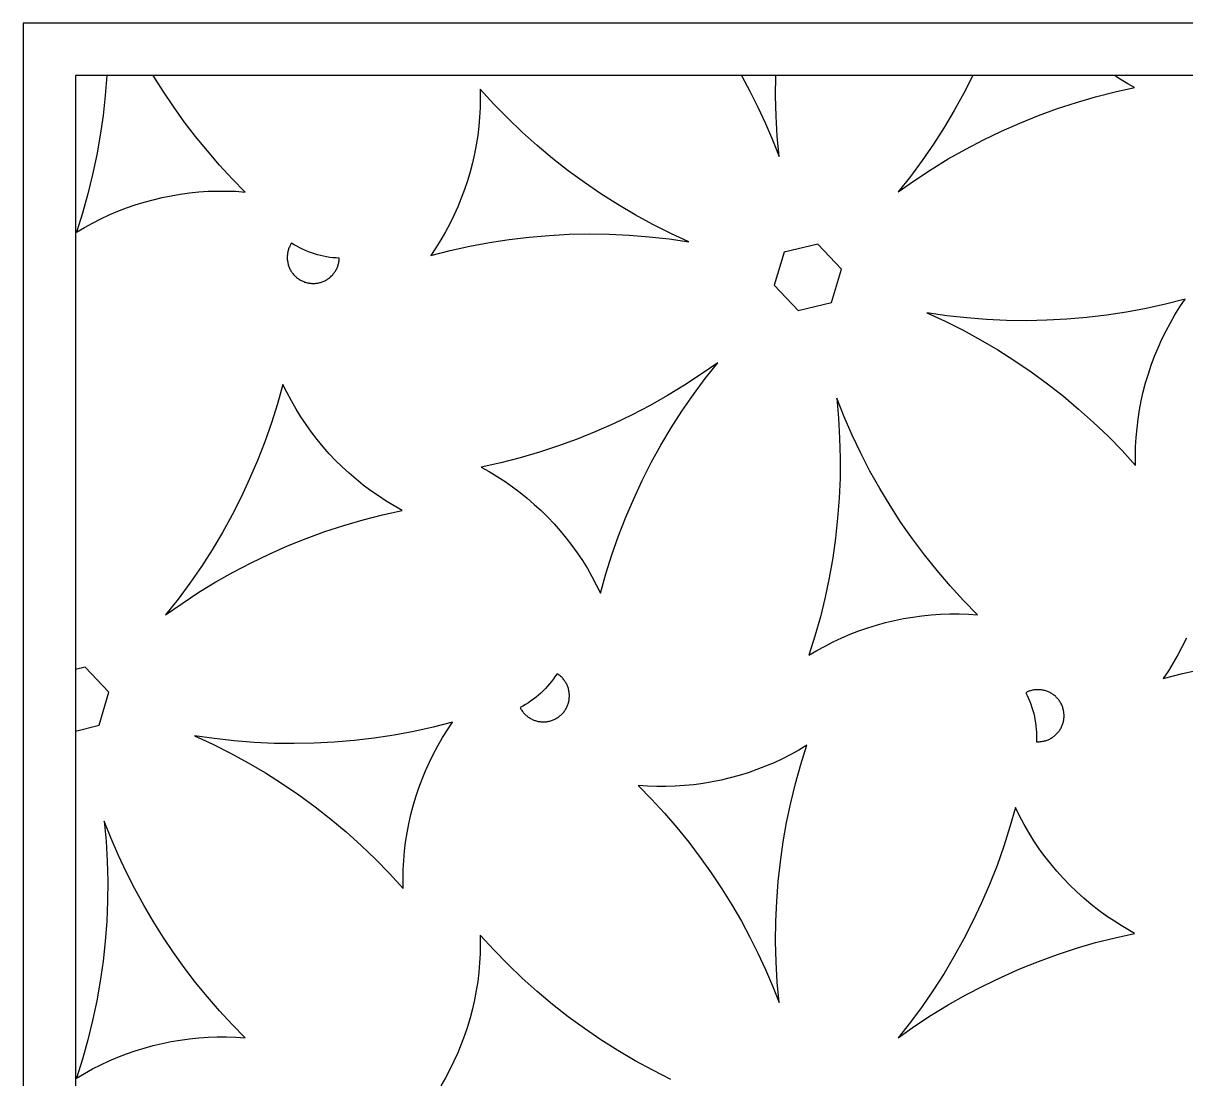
# Model space of a CAD drawing. Header units: millimetres. Extents: x 673 to 1358, y 599 to 1000.
# Drawn here: x 672.9 to 806.5, y 878.3 to 999.6 of the extents above; entities that cross this region are included whole.
import ezdxf

# ---------------------------------------------------------------- set-up
doc = ezdxf.new("R2010")
doc.units = ezdxf.units.MM
doc.layers.add('Layer 01', color=12, linetype='Continuous', true_color=0xde0000)

msp = doc.modelspace()

# ---------------------------------------------------------------- linework, layer by layer
at = {"layer": 'Layer 01'}
for p, q in [((672.87, 999.58), (672.87, 598.75)), ((1358.34, 999.58), (672.87, 999.58)), ((1352.34, 993.58), (678.87, 993.58)), ((678.87, 993.58), (678.87, 604.75)), ((682.46, 993.58), (682.28, 991.29)), ((688.94, 991.77), (687.8, 993.58)), ((755.41, 993.58), (756.38, 991.77)), ((759.34, 991.25), (759.37, 993.58)), ((782.02, 993.58), (780.98, 991.56)), ((799.04, 993.1), (798.28, 993.58)), ((799.81, 992.64), (799.04, 993.1)), ((690.13, 990), (688.94, 991.77)), ((726.94, 990.3), (725.39, 992)), ((725.39, 992), (725.4, 990.94)), ((756.38, 991.77), (757.3, 989.94)), ((780.98, 991.56), (779.88, 989.56)), ((796.12, 991.13), (798.35, 991.71)), ((798.35, 991.71), (800.6, 992.2)), ((800.6, 992.2), (799.81, 992.64)), ((682.28, 991.29), (682.04, 989)), ((725.4, 990.94), (725.38, 989.87)), ((728.55, 988.66), (726.94, 990.3)), ((759.4, 988.92), (759.34, 991.25)), ((791.72, 989.77), (793.91, 990.49)), ((793.91, 990.49), (796.12, 991.13)), ((682.04, 989), (681.71, 986.73)), ((691.38, 988.26), (690.13, 990)), ((725.32, 988.8), (725.23, 987.74)), ((725.38, 989.87), (725.32, 988.8)), ((757.3, 989.94), (758.17, 988.07)), ((759.53, 986.59), (759.4, 988.92)), ((779.88, 989.56), (778.71, 987.61)), ((787.42, 988.12), (789.56, 988.98)), ((789.56, 988.98), (791.72, 989.77)), ((692.68, 986.56), (691.38, 988.26)), ((725.23, 987.74), (725.1, 986.68)), ((730.22, 987.06), (728.55, 988.66)), ((758.17, 988.07), (758.98, 986.18)), ((778.71, 987.61), (777.48, 985.69)), ((785.31, 987.19), (787.42, 988.12)), ((681.71, 986.73), (681.31, 984.46)), ((694.03, 984.91), (692.68, 986.56)), ((725.1, 986.68), (724.93, 985.63)), ((731.93, 985.53), (730.22, 987.06)), ((758.98, 986.18), (759.74, 984.27)), ((759.74, 984.27), (759.53, 986.59)), ((781.2, 985.12), (783.24, 986.19)), ((783.24, 986.19), (785.31, 987.19)), ((695.43, 983.29), (694.03, 984.91)), ((724.93, 985.63), (724.73, 984.58)), ((733.7, 984.05), (731.93, 985.53)), ((777.48, 985.69), (776.18, 983.82)), ((779.19, 983.99), (781.2, 985.12)), ((681.31, 984.46), (680.84, 982.21)), ((724.5, 983.54), (724.23, 982.5)), ((724.73, 984.58), (724.5, 983.54)), ((735.51, 982.63), (733.7, 984.05)), ((776.18, 983.82), (774.83, 981.99)), ((777.23, 982.79), (779.19, 983.99)), ((680.84, 982.21), (680.3, 979.98)), ((696.88, 981.72), (695.43, 983.29)), ((724.23, 982.5), (723.92, 981.48)), ((737.37, 981.27), (735.51, 982.63)), ((775.3, 981.53), (777.23, 982.79)), ((698.37, 980.19), (696.88, 981.72)), ((723.92, 981.48), (723.59, 980.47)), ((739.27, 979.97), (737.37, 981.27)), ((774.83, 981.99), (773.42, 980.2)), ((773.42, 980.2), (775.3, 981.53)), ((680.3, 979.98), (679.68, 977.76)), ((687.79, 979.31), (688.82, 979.56)), ((688.82, 979.56), (689.87, 979.77)), ((689.87, 979.77), (690.92, 979.95)), ((690.92, 979.95), (691.98, 980.09)), ((691.98, 980.09), (693.04, 980.2)), ((693.04, 980.2), (694.11, 980.27)), ((694.11, 980.27), (695.17, 980.3)), ((695.17, 980.3), (696.24, 980.3)), ((696.24, 980.3), (697.31, 980.27)), ((697.31, 980.27), (698.37, 980.19)), ((723.21, 979.47), (722.81, 978.48)), ((723.59, 980.47), (723.21, 979.47)), ((741.22, 978.74), (739.27, 979.97)), ((683.74, 977.98), (684.73, 978.36)), ((684.73, 978.36), (685.74, 978.71)), ((685.74, 978.71), (686.76, 979.03)), ((686.76, 979.03), (687.79, 979.31)), ((722.81, 978.48), (722.37, 977.51)), ((743.2, 977.57), (741.22, 978.74)), ((679.68, 977.76), (678.98, 975.57)), ((680.83, 976.63), (681.79, 977.11)), ((681.79, 977.11), (682.75, 977.56)), ((682.75, 977.56), (683.74, 977.98)), ((722.37, 977.51), (721.9, 976.55)), ((745.23, 976.46), (743.2, 977.57)), ((678.98, 975.57), (679.9, 976.11)), ((679.9, 976.11), (680.83, 976.63)), ((721.39, 975.61), (720.86, 974.69)), ((721.9, 976.55), (721.39, 975.61)), ((735.6, 975.33), (737.9, 975.37)), ((737.9, 975.37), (740.21, 975.34)), ((747.28, 975.43), (745.23, 976.46)), ((749.37, 974.46), (747.28, 975.43)), ((703.54, 974.05), (703.49, 973.96)), ((703.59, 974.14), (703.54, 974.05)), ((703.64, 974.23), (703.59, 974.14)), ((703.7, 974.32), (703.64, 974.23)), ((704.01, 974.13), (703.7, 974.32)), ((704.32, 973.95), (704.01, 974.13)), ((720.86, 974.69), (720.29, 973.78)), ((724.18, 973.97), (726.44, 974.39)), ((726.44, 974.39), (728.72, 974.74)), ((728.72, 974.74), (731.01, 975.01)), ((731.01, 975.01), (733.3, 975.21)), ((733.3, 975.21), (735.6, 975.33)), ((740.21, 975.34), (742.51, 975.24)), ((742.51, 975.24), (744.81, 975.05)), ((744.81, 975.05), (747.09, 974.8)), ((747.09, 974.8), (749.37, 974.46)), ((764.18, 974.19), (760.33, 973.27)), ((766.91, 971.31), (764.18, 974.19)), ((703.21, 972.75), (703.2, 972.64)), ((703.22, 972.96), (703.21, 972.85)), ((703.21, 972.85), (703.21, 972.75)), ((703.23, 973.06), (703.22, 972.96)), ((703.24, 973.16), (703.23, 973.06)), ((703.26, 973.27), (703.24, 973.16)), ((703.29, 973.37), (703.26, 973.27)), ((703.31, 973.47), (703.29, 973.37)), ((703.34, 973.57), (703.31, 973.47)), ((703.37, 973.67), (703.34, 973.57)), ((703.41, 973.77), (703.37, 973.67)), ((703.45, 973.86), (703.41, 973.77)), ((703.49, 973.96), (703.45, 973.86)), ((704.64, 973.77), (704.32, 973.95)), ((704.97, 973.61), (704.64, 973.77)), ((705.3, 973.46), (704.97, 973.61)), ((705.64, 973.33), (705.3, 973.46)), ((705.98, 973.2), (705.64, 973.33)), ((706.33, 973.08), (705.98, 973.2)), ((706.68, 972.98), (706.33, 973.08)), ((707.03, 972.89), (706.68, 972.98)), ((707.38, 972.81), (707.03, 972.89)), ((707.74, 972.74), (707.38, 972.81)), ((708.1, 972.68), (707.74, 972.74)), ((720.29, 973.78), (719.7, 972.9)), ((719.7, 972.9), (721.93, 973.47)), ((721.93, 973.47), (724.18, 973.97)), ((760.33, 973.27), (759.19, 969.47)), ((703.2, 972.64), (703.21, 972.54)), ((703.21, 972.54), (703.21, 972.44)), ((703.21, 972.44), (703.22, 972.33)), ((703.22, 972.33), (703.24, 972.23)), ((703.24, 972.23), (703.26, 972.13)), ((703.26, 972.13), (703.28, 972.02)), ((703.28, 972.02), (703.3, 971.92)), ((703.3, 971.92), (703.33, 971.82)), ((703.33, 971.82), (703.36, 971.72)), ((703.36, 971.72), (703.4, 971.62)), ((703.4, 971.62), (703.43, 971.53)), ((703.43, 971.53), (703.48, 971.43)), ((703.48, 971.43), (703.52, 971.34)), ((708.46, 972.64), (708.1, 972.68)), ((708.83, 972.61), (708.46, 972.64)), ((709.19, 972.59), (708.83, 972.61)), ((708.85, 971.29), (708.9, 971.38)), ((708.9, 971.38), (708.94, 971.47)), ((708.94, 971.47), (708.98, 971.57)), ((708.98, 971.57), (709.02, 971.67)), ((709.02, 971.67), (709.05, 971.77)), ((709.05, 971.77), (709.08, 971.87)), ((709.08, 971.87), (709.11, 971.97)), ((709.11, 971.97), (709.13, 972.07)), ((709.13, 972.07), (709.15, 972.17)), ((709.15, 972.17), (709.16, 972.27)), ((709.16, 972.27), (709.18, 972.38)), ((709.18, 972.38), (709.19, 972.48)), ((709.19, 972.48), (709.19, 972.59)), ((703.52, 971.34), (703.57, 971.24)), ((703.57, 971.24), (703.62, 971.15)), ((703.62, 971.15), (703.67, 971.06)), ((703.67, 971.06), (703.73, 970.98)), ((703.73, 970.98), (703.79, 970.89)), ((703.79, 970.89), (703.86, 970.81)), ((703.86, 970.81), (703.92, 970.73)), ((703.92, 970.73), (703.99, 970.65)), ((703.99, 970.65), (704.06, 970.58)), ((704.06, 970.58), (704.14, 970.5)), ((704.14, 970.5), (704.22, 970.43)), ((704.22, 970.43), (704.29, 970.36)), ((704.29, 970.36), (704.38, 970.3)), ((704.38, 970.3), (704.46, 970.24)), ((704.46, 970.24), (704.55, 970.18)), ((704.55, 970.18), (704.63, 970.12)), ((704.63, 970.12), (704.72, 970.07)), ((704.72, 970.07), (704.82, 970.02)), ((704.82, 970.02), (704.91, 969.97)), ((707.53, 969.99), (707.62, 970.04)), ((707.62, 970.04), (707.71, 970.09)), ((707.71, 970.09), (707.8, 970.15)), ((707.8, 970.15), (707.89, 970.2)), ((707.89, 970.2), (707.97, 970.27)), ((707.97, 970.27), (708.06, 970.33)), ((708.06, 970.33), (708.14, 970.39)), ((708.14, 970.39), (708.22, 970.46)), ((708.22, 970.46), (708.29, 970.54)), ((708.29, 970.54), (708.36, 970.61)), ((708.36, 970.61), (708.44, 970.69)), ((708.44, 970.69), (708.5, 970.77)), ((708.5, 970.77), (708.57, 970.85)), ((708.57, 970.85), (708.63, 970.93)), ((708.63, 970.93), (708.69, 971.02)), ((708.69, 971.02), (708.75, 971.1)), ((708.75, 971.1), (708.8, 971.19)), ((708.8, 971.19), (708.85, 971.29)), ((765.78, 967.51), (766.91, 971.31)), ((704.91, 969.97), (705, 969.93)), ((705, 969.93), (705.1, 969.89)), ((705.1, 969.89), (705.2, 969.85)), ((705.2, 969.85), (705.3, 969.82)), ((705.3, 969.82), (705.4, 969.79)), ((705.4, 969.79), (705.5, 969.76)), ((705.5, 969.76), (705.6, 969.74)), ((705.6, 969.74), (705.7, 969.72)), ((705.7, 969.72), (705.81, 969.71)), ((705.81, 969.71), (705.91, 969.7)), ((705.91, 969.7), (706.01, 969.69)), ((706.01, 969.69), (706.12, 969.68)), ((706.12, 969.68), (706.22, 969.68)), ((706.22, 969.68), (706.33, 969.68)), ((706.33, 969.68), (706.43, 969.69)), ((706.43, 969.69), (706.53, 969.7)), ((706.53, 969.7), (706.64, 969.71)), ((706.64, 969.71), (706.74, 969.73)), ((706.74, 969.73), (706.84, 969.75)), ((706.84, 969.75), (706.94, 969.78)), ((706.94, 969.78), (707.04, 969.8)), ((707.04, 969.8), (707.14, 969.84)), ((707.14, 969.84), (707.24, 969.87)), ((707.24, 969.87), (707.34, 969.91)), ((707.34, 969.91), (707.43, 969.95)), ((707.43, 969.95), (707.53, 969.99)), ((759.19, 969.47), (761.92, 966.59)), ((761.92, 966.59), (765.78, 967.51)), ((806.41, 967.88), (804.17, 967.31)), ((805.81, 967), (806.41, 967.88)), ((779.01, 965.98), (776.73, 966.32)), ((776.73, 966.32), (778.82, 965.35)), ((797.38, 966.04), (795.1, 965.77)), ((799.66, 966.39), (797.38, 966.04)), ((801.92, 966.81), (799.66, 966.39)), ((804.17, 967.31), (801.92, 966.81)), ((804.71, 965.17), (805.24, 966.09)), ((805.24, 966.09), (805.81, 967)), ((778.82, 965.35), (780.88, 964.31)), ((781.3, 965.73), (779.01, 965.98)), ((783.59, 965.54), (781.3, 965.73)), ((785.89, 965.44), (783.59, 965.54)), ((788.2, 965.4), (785.89, 965.44)), ((790.5, 965.45), (788.2, 965.4)), ((792.8, 965.57), (790.5, 965.45)), ((795.1, 965.77), (792.8, 965.57)), ((804.21, 964.23), (804.71, 965.17)), ((780.88, 964.31), (782.9, 963.21)), ((803.73, 963.27), (804.21, 964.23)), ((782.9, 963.21), (784.88, 962.04)), ((784.88, 962.04), (786.83, 960.81)), ((802.89, 961.31), (803.3, 962.3)), ((803.3, 962.3), (803.73, 963.27)), ((786.83, 960.81), (788.73, 959.51)), ((802.52, 960.31), (802.89, 961.31)), ((752.69, 960.58), (750.8, 959.25)), ((751.26, 958.77), (752.69, 960.58)), ((788.73, 959.51), (790.59, 958.15)), ((802.18, 959.3), (802.52, 960.31)), ((702.72, 958.08), (702.1, 955.86)), ((703.19, 957.12), (702.72, 958.08)), ((750.8, 959.25), (748.88, 957.99)), ((749.89, 956.92), (751.26, 958.77)), ((790.59, 958.15), (792.41, 956.73)), ((801.6, 957.24), (801.87, 958.27)), ((801.87, 958.27), (802.18, 959.3)), ((703.69, 956.18), (703.19, 957.12)), ((746.91, 956.79), (744.91, 955.66)), ((748.88, 957.99), (746.91, 956.79)), ((748.58, 955.02), (749.89, 956.92)), ((792.41, 956.73), (794.17, 955.25)), ((801.37, 956.2), (801.6, 957.24)), ((702.1, 955.86), (701.4, 953.66)), ((704.22, 955.25), (703.69, 956.18)), ((744.91, 955.66), (742.86, 954.59)), ((767.21, 954.37), (766.36, 956.51)), ((766.36, 956.51), (766.57, 954.21)), ((801.17, 955.15), (801.37, 956.2)), ((704.78, 954.35), (704.22, 955.25)), ((705.38, 953.46), (704.78, 954.35)), ((742.86, 954.59), (740.79, 953.59)), ((747.34, 953.08), (748.58, 955.02)), ((766.57, 954.21), (766.7, 951.91)), ((768.13, 952.26), (767.21, 954.37)), ((794.17, 955.25), (795.89, 953.71)), ((800.88, 953.04), (801, 954.1)), ((801, 954.1), (801.17, 955.15)), ((701.4, 953.66), (700.64, 951.49)), ((706, 952.59), (705.38, 953.46)), ((738.68, 952.66), (736.55, 951.8)), ((740.79, 953.59), (738.68, 952.66)), ((746.16, 951.1), (747.34, 953.08)), ((795.89, 953.71), (797.55, 952.12)), ((800.78, 951.98), (800.88, 953.04)), ((700.64, 951.49), (699.8, 949.34)), ((706.65, 951.75), (706, 952.59)), ((707.33, 950.92), (706.65, 951.75)), ((736.55, 951.8), (734.38, 951.01)), ((766.7, 951.91), (766.76, 949.61)), ((769.12, 950.18), (768.13, 952.26)), ((797.55, 952.12), (799.16, 950.48)), ((800.72, 950.91), (800.78, 951.98)), ((708.04, 950.12), (707.33, 950.92)), ((708.77, 949.35), (708.04, 950.12)), ((732.19, 950.29), (729.98, 949.65)), ((734.38, 951.01), (732.19, 950.29)), ((745.05, 949.09), (746.16, 951.1)), ((770.18, 948.13), (769.12, 950.18)), ((799.16, 950.48), (800.72, 948.78)), ((800.7, 949.84), (800.72, 950.91)), ((699.8, 949.34), (698.89, 947.23)), ((709.53, 948.6), (708.77, 949.35)), ((727.75, 949.07), (725.5, 948.58)), ((729.98, 949.65), (727.75, 949.07)), ((744, 947.03), (745.05, 949.09)), ((766.76, 949.61), (766.74, 947.31)), ((800.72, 948.78), (800.7, 949.84)), ((710.31, 947.88), (709.53, 948.6)), ((711.12, 947.18), (710.31, 947.88)), ((725.5, 948.58), (726.43, 948.06)), ((726.43, 948.06), (727.35, 947.5)), ((727.35, 947.5), (728.24, 946.92)), ((766.74, 947.31), (766.64, 945.01)), ((771.31, 946.12), (770.18, 948.13)), ((698.89, 947.23), (697.91, 945.14)), ((711.95, 946.51), (711.12, 947.18)), ((712.81, 945.87), (711.95, 946.51)), ((728.24, 946.92), (729.11, 946.31)), ((729.11, 946.31), (729.97, 945.67)), ((743.03, 944.95), (744, 947.03)), ((772.5, 944.15), (771.31, 946.12)), ((697.91, 945.14), (696.87, 943.09)), ((713.68, 945.26), (712.81, 945.87)), ((714.57, 944.67), (713.68, 945.26)), ((715.49, 944.12), (714.57, 944.67)), ((729.97, 945.67), (730.8, 945)), ((730.8, 945), (731.6, 944.3)), ((742.12, 942.83), (743.03, 944.95)), ((766.64, 945.01), (766.47, 942.71)), ((714.17, 943.1), (716.42, 943.6)), ((716.42, 943.6), (715.49, 944.12)), ((731.6, 944.3), (732.39, 943.58)), ((732.39, 943.58), (733.15, 942.83)), ((773.75, 942.22), (772.5, 944.15)), ((696.87, 943.09), (695.76, 941.07)), ((709.73, 941.88), (711.94, 942.53)), ((711.94, 942.53), (714.17, 943.1)), ((733.15, 942.83), (733.88, 942.05)), ((733.88, 942.05), (734.59, 941.25)), ((741.28, 940.69), (742.12, 942.83)), ((766.47, 942.71), (766.22, 940.42)), ((775.07, 940.33), (773.75, 942.22)), ((695.76, 941.07), (694.58, 939.09)), ((705.37, 940.38), (707.54, 941.17)), ((707.54, 941.17), (709.73, 941.88)), ((734.59, 941.25), (735.27, 940.43)), ((740.52, 938.51), (741.28, 940.69)), ((701.13, 938.59), (703.24, 939.52)), ((703.24, 939.52), (705.37, 940.38)), ((735.27, 940.43), (735.92, 939.58)), ((735.92, 939.58), (736.54, 938.72)), ((766.22, 940.42), (765.9, 938.14)), ((776.45, 938.48), (775.07, 940.33)), ((694.58, 939.09), (693.34, 937.15)), ((699.05, 937.59), (701.13, 938.59)), ((736.54, 938.72), (737.14, 937.83)), ((739.82, 936.32), (740.52, 938.51)), ((765.9, 938.14), (765.5, 935.87)), ((777.89, 936.68), (776.45, 938.48)), ((693.34, 937.15), (692.03, 935.26)), ((697.01, 936.52), (699.05, 937.59)), ((737.14, 937.83), (737.7, 936.92)), ((737.7, 936.92), (738.23, 936)), ((779.39, 934.94), (777.89, 936.68)), ((693.04, 934.19), (695.01, 935.39)), ((695.01, 935.39), (697.01, 936.52)), ((738.23, 936), (738.73, 935.06)), ((739.2, 934.1), (739.82, 936.32)), ((765.5, 935.87), (765.03, 933.62)), ((692.03, 935.26), (690.66, 933.4)), ((691.12, 932.92), (693.04, 934.19)), ((738.73, 935.06), (739.2, 934.1)), ((780.95, 933.24), (779.39, 934.94)), ((690.66, 933.4), (689.23, 931.6)), ((689.23, 931.6), (691.12, 932.92)), ((765.03, 933.62), (764.48, 931.38)), ((782.56, 931.59), (780.95, 933.24)), ((764.48, 931.38), (763.86, 929.16)), ((774.05, 931.17), (775.11, 931.35)), ((775.11, 931.35), (776.16, 931.49)), ((776.16, 931.49), (777.23, 931.6)), ((777.23, 931.6), (778.29, 931.67)), ((778.29, 931.67), (779.36, 931.7)), ((779.36, 931.7), (780.42, 931.7)), ((780.42, 931.7), (781.49, 931.66)), ((781.49, 931.66), (782.56, 931.59)), ((768.91, 929.76), (769.92, 930.11)), ((769.92, 930.11), (770.94, 930.43)), ((770.94, 930.43), (771.97, 930.71)), ((771.97, 930.71), (773.01, 930.96)), ((773.01, 930.96), (774.05, 931.17)), ((763.86, 929.16), (763.17, 926.96)), ((765.97, 928.51), (766.94, 928.96)), ((766.94, 928.96), (767.92, 929.38)), ((767.92, 929.38), (768.91, 929.76)), ((806.55, 928.91), (806.08, 927.95)), ((763.17, 926.96), (764.08, 927.51)), ((764.08, 927.51), (765.02, 928.02)), ((765.02, 928.02), (765.97, 928.51)), ((806.08, 927.95), (805.58, 927.01)), ((805.04, 926.08), (804.48, 925.18)), ((805.58, 927.01), (805.04, 926.08)), ((680, 925.59), (678.87, 925.32)), ((682.72, 922.71), (680, 925.59)), ((734.22, 924.84), (734.02, 924.54)), ((734.31, 924.79), (734.22, 924.84)), ((734.39, 924.73), (734.31, 924.79)), ((734.48, 924.66), (734.39, 924.73)), ((734.56, 924.6), (734.48, 924.66)), ((734.64, 924.53), (734.56, 924.6)), ((804.48, 925.18), (803.88, 924.29)), ((803.88, 924.29), (806.11, 924.87)), ((806.11, 924.87), (808.36, 925.36)), ((733.12, 923.39), (732.88, 923.12)), ((733.36, 923.67), (733.12, 923.39)), ((733.59, 923.95), (733.36, 923.67)), ((733.81, 924.24), (733.59, 923.95)), ((734.02, 924.54), (733.81, 924.24)), ((734.71, 924.46), (734.64, 924.53)), ((734.79, 924.39), (734.71, 924.46)), ((734.86, 924.31), (734.79, 924.39)), ((734.93, 924.23), (734.86, 924.31)), ((734.99, 924.15), (734.93, 924.23)), ((735.06, 924.07), (734.99, 924.15)), ((735.12, 923.98), (735.06, 924.07)), ((735.17, 923.9), (735.12, 923.98)), ((735.23, 923.81), (735.17, 923.9)), ((735.28, 923.72), (735.23, 923.81)), ((735.33, 923.62), (735.28, 923.72)), ((735.37, 923.53), (735.33, 923.62)), ((735.41, 923.43), (735.37, 923.53)), ((735.45, 923.34), (735.41, 923.43)), ((735.49, 923.24), (735.45, 923.34)), ((681.59, 918.91), (682.72, 922.71)), ((731.8, 922.14), (731.51, 921.92)), ((732.08, 922.37), (731.8, 922.14)), ((732.36, 922.61), (732.08, 922.37)), ((732.62, 922.86), (732.36, 922.61)), ((732.88, 923.12), (732.62, 922.86)), ((735.52, 923.14), (735.49, 923.24)), ((735.55, 923.04), (735.52, 923.14)), ((735.57, 922.94), (735.55, 923.04)), ((735.59, 922.84), (735.57, 922.94)), ((735.61, 922.73), (735.59, 922.84)), ((735.62, 922.63), (735.61, 922.73)), ((735.61, 921.9), (735.62, 922)), ((735.63, 922.53), (735.62, 922.63)), ((735.62, 922), (735.63, 922.11)), ((735.64, 922.42), (735.63, 922.53)), ((735.63, 922.11), (735.64, 922.21)), ((735.64, 922.32), (735.64, 922.42)), ((735.64, 922.21), (735.64, 922.32)), ((788.17, 922.69), (788.08, 922.65)), ((788.08, 922.65), (788.24, 922.32)), ((788.27, 922.74), (788.17, 922.69)), ((788.24, 922.32), (788.4, 921.99)), ((788.36, 922.78), (788.27, 922.74)), ((788.46, 922.82), (788.36, 922.78)), ((788.4, 921.99), (788.54, 921.66)), ((788.56, 922.85), (788.46, 922.82)), ((788.66, 922.88), (788.56, 922.85)), ((788.76, 922.91), (788.66, 922.88)), ((788.86, 922.93), (788.76, 922.91)), ((788.96, 922.96), (788.86, 922.93)), ((789.06, 922.97), (788.96, 922.96)), ((789.17, 922.99), (789.06, 922.97)), ((789.27, 923), (789.17, 922.99)), ((789.38, 923), (789.27, 923)), ((789.48, 923), (789.38, 923)), ((789.58, 923), (789.48, 923)), ((789.69, 923), (789.58, 923)), ((789.79, 922.99), (789.69, 923)), ((789.9, 922.98), (789.79, 922.99)), ((790, 922.96), (789.9, 922.98)), ((790.1, 922.94), (790, 922.96)), ((790.2, 922.92), (790.1, 922.94)), ((790.3, 922.89), (790.2, 922.92)), ((790.4, 922.86), (790.3, 922.89)), ((790.5, 922.83), (790.4, 922.86)), ((790.6, 922.79), (790.5, 922.83)), ((790.7, 922.75), (790.6, 922.79)), ((790.79, 922.71), (790.7, 922.75)), ((790.89, 922.66), (790.79, 922.71)), ((790.98, 922.61), (790.89, 922.66)), ((791.07, 922.56), (790.98, 922.61)), ((791.15, 922.5), (791.07, 922.56)), ((791.24, 922.44), (791.15, 922.5)), ((791.32, 922.38), (791.24, 922.44)), ((791.41, 922.32), (791.32, 922.38)), ((791.49, 922.25), (791.41, 922.32)), ((791.56, 922.18), (791.49, 922.25)), ((791.64, 922.11), (791.56, 922.18)), ((791.71, 922.03), (791.64, 922.11)), ((791.78, 921.95), (791.71, 922.03)), ((791.84, 921.87), (791.78, 921.95)), ((730.29, 921.12), (729.97, 920.95)), ((729.97, 920.95), (730.02, 920.86)), ((730.02, 920.86), (730.07, 920.77)), ((730.07, 920.77), (730.12, 920.68)), ((730.12, 920.68), (730.18, 920.59)), ((730.18, 920.59), (730.24, 920.51)), ((730.61, 921.31), (730.29, 921.12)), ((730.92, 921.5), (730.61, 921.31)), ((731.22, 921.7), (730.92, 921.5)), ((731.51, 921.92), (731.22, 921.7)), ((735.08, 920.56), (735.14, 920.64)), ((735.14, 920.64), (735.2, 920.73)), ((735.2, 920.73), (735.25, 920.82)), ((735.25, 920.82), (735.3, 920.91)), ((735.3, 920.91), (735.35, 921)), ((735.35, 921), (735.39, 921.1)), ((735.39, 921.1), (735.43, 921.2)), ((735.43, 921.2), (735.47, 921.29)), ((735.47, 921.29), (735.5, 921.39)), ((735.5, 921.39), (735.53, 921.49)), ((735.53, 921.49), (735.56, 921.59)), ((735.56, 921.59), (735.58, 921.69)), ((735.58, 921.69), (735.6, 921.8)), ((735.6, 921.8), (735.61, 921.9)), ((788.54, 921.66), (788.67, 921.32)), ((788.67, 921.32), (788.79, 920.97)), ((788.79, 920.97), (788.9, 920.62)), ((788.9, 920.62), (789, 920.27)), ((791.91, 921.79), (791.84, 921.87)), ((791.97, 921.7), (791.91, 921.79)), ((792.02, 921.62), (791.97, 921.7)), ((792.08, 921.53), (792.02, 921.62)), ((792.13, 921.44), (792.08, 921.53)), ((792.18, 921.34), (792.13, 921.44)), ((792.22, 921.25), (792.18, 921.34)), ((792.26, 921.15), (792.22, 921.25)), ((792.3, 921.06), (792.26, 921.15)), ((792.34, 920.96), (792.3, 921.06)), ((792.37, 920.86), (792.34, 920.96)), ((792.4, 920.76), (792.37, 920.86)), ((792.42, 920.66), (792.4, 920.76)), ((792.44, 920.55), (792.42, 920.66)), ((722.22, 919.28), (719.99, 918.71)), ((721.63, 918.39), (722.22, 919.28)), ((730.24, 920.51), (730.31, 920.43)), ((730.31, 920.43), (730.37, 920.35)), ((730.37, 920.35), (730.44, 920.27)), ((730.44, 920.27), (730.51, 920.19)), ((730.51, 920.19), (730.59, 920.12)), ((730.59, 920.12), (730.67, 920.05)), ((730.67, 920.05), (730.75, 919.98)), ((730.75, 919.98), (730.83, 919.92)), ((730.83, 919.92), (730.91, 919.86)), ((730.91, 919.86), (731, 919.8)), ((731, 919.8), (731.09, 919.74)), ((731.09, 919.74), (731.18, 919.69)), ((731.18, 919.69), (731.27, 919.64)), ((731.27, 919.64), (731.36, 919.59)), ((731.36, 919.59), (731.46, 919.55)), ((731.46, 919.55), (731.55, 919.51)), ((731.55, 919.51), (731.65, 919.47)), ((731.65, 919.47), (731.75, 919.44)), ((731.75, 919.44), (731.85, 919.41)), ((731.85, 919.41), (731.95, 919.38)), ((731.95, 919.38), (732.05, 919.36)), ((732.05, 919.36), (732.15, 919.34)), ((732.15, 919.34), (732.26, 919.33)), ((732.26, 919.33), (732.36, 919.32)), ((732.36, 919.32), (732.47, 919.31)), ((732.47, 919.31), (732.57, 919.3)), ((732.57, 919.3), (732.67, 919.3)), ((732.67, 919.3), (732.78, 919.31)), ((732.78, 919.31), (732.88, 919.31)), ((732.88, 919.31), (732.99, 919.32)), ((732.99, 919.32), (733.09, 919.34)), ((733.09, 919.34), (733.19, 919.35)), ((733.19, 919.35), (733.29, 919.37)), ((733.29, 919.37), (733.4, 919.4)), ((733.4, 919.4), (733.5, 919.43)), ((733.5, 919.43), (733.6, 919.46)), ((733.6, 919.46), (733.69, 919.49)), ((733.69, 919.49), (733.79, 919.53)), ((733.79, 919.53), (733.89, 919.57)), ((733.89, 919.57), (733.98, 919.62)), ((733.98, 919.62), (734.07, 919.67)), ((734.07, 919.67), (734.16, 919.72)), ((734.16, 919.72), (734.25, 919.77)), ((734.25, 919.77), (734.34, 919.83)), ((734.34, 919.83), (734.43, 919.89)), ((734.43, 919.89), (734.51, 919.95)), ((734.51, 919.95), (734.59, 920.02)), ((734.59, 920.02), (734.67, 920.09)), ((734.67, 920.09), (734.74, 920.16)), ((734.74, 920.16), (734.82, 920.23)), ((734.82, 920.23), (734.89, 920.31)), ((734.89, 920.31), (734.95, 920.39)), ((734.95, 920.39), (735.02, 920.47)), ((735.02, 920.47), (735.08, 920.56)), ((789, 920.27), (789.08, 919.92)), ((789.08, 919.92), (789.15, 919.56)), ((789.15, 919.56), (789.21, 919.2)), ((792.38, 919.21), (792.41, 919.31)), ((792.41, 919.31), (792.43, 919.41)), ((792.43, 919.41), (792.45, 919.52)), ((792.46, 920.45), (792.44, 920.55)), ((792.45, 919.52), (792.47, 919.62)), ((792.47, 920.35), (792.46, 920.45)), ((792.48, 920.24), (792.47, 920.35)), ((792.47, 919.62), (792.48, 919.72)), ((792.49, 920.14), (792.48, 920.24)), ((792.48, 919.72), (792.49, 919.83)), ((792.49, 920.04), (792.49, 920.14)), ((792.49, 919.93), (792.49, 920.04)), ((792.49, 919.83), (792.49, 919.93)), ((678.87, 918.25), (681.59, 918.91)), ((717.74, 918.21), (715.48, 917.79)), ((719.99, 918.71), (717.74, 918.21)), ((721.06, 917.49), (721.63, 918.39)), ((789.21, 919.2), (789.26, 918.84)), ((789.26, 918.84), (789.3, 918.48)), ((789.3, 918.48), (789.32, 918.11)), ((789.32, 918.11), (789.34, 917.75)), ((791.6, 917.88), (791.67, 917.95)), ((791.67, 917.95), (791.74, 918.03)), ((791.74, 918.03), (791.81, 918.11)), ((791.81, 918.11), (791.88, 918.19)), ((791.88, 918.19), (791.94, 918.27)), ((791.94, 918.27), (792, 918.36)), ((792, 918.36), (792.05, 918.45)), ((792.05, 918.45), (792.11, 918.54)), ((792.11, 918.54), (792.16, 918.63)), ((792.16, 918.63), (792.2, 918.72)), ((792.2, 918.72), (792.24, 918.82)), ((792.24, 918.82), (792.28, 918.92)), ((792.28, 918.92), (792.32, 919.01)), ((792.32, 919.01), (792.35, 919.11)), ((792.35, 919.11), (792.38, 919.21)), ((694.82, 917.38), (692.55, 917.71)), ((692.55, 917.71), (694.64, 916.75)), ((694.64, 916.75), (696.69, 915.71)), ((697.11, 917.12), (694.82, 917.38)), ((699.41, 916.94), (697.11, 917.12)), ((701.71, 916.83), (699.41, 916.94)), ((704.01, 916.8), (701.71, 916.83)), ((706.32, 916.85), (704.01, 916.8)), ((708.62, 916.97), (706.32, 916.85)), ((710.91, 917.16), (708.62, 916.97)), ((713.2, 917.44), (710.91, 917.16)), ((715.48, 917.79), (713.2, 917.44)), ((720.53, 916.56), (721.06, 917.49)), ((762.94, 916.61), (762.02, 916.06)), ((762.25, 914.42), (762.94, 916.61)), ((789.34, 917.39), (789.32, 917.02)), ((789.32, 917.02), (789.43, 917.02)), ((789.34, 917.75), (789.34, 917.39)), ((789.43, 917.02), (789.53, 917.02)), ((789.53, 917.02), (789.64, 917.02)), ((789.64, 917.02), (789.74, 917.03)), ((789.74, 917.03), (789.85, 917.04)), ((789.85, 917.04), (789.95, 917.05)), ((789.95, 917.05), (790.05, 917.07)), ((790.05, 917.07), (790.15, 917.09)), ((790.15, 917.09), (790.26, 917.11)), ((790.26, 917.11), (790.36, 917.14)), ((790.36, 917.14), (790.45, 917.17)), ((790.45, 917.17), (790.55, 917.21)), ((790.55, 917.21), (790.65, 917.25)), ((790.65, 917.25), (790.75, 917.29)), ((790.75, 917.29), (790.84, 917.33)), ((790.84, 917.33), (790.93, 917.38)), ((790.93, 917.38), (791.02, 917.43)), ((791.02, 917.43), (791.11, 917.49)), ((791.11, 917.49), (791.2, 917.55)), ((791.2, 917.55), (791.28, 917.61)), ((791.28, 917.61), (791.37, 917.67)), ((791.37, 917.67), (791.45, 917.74)), ((791.45, 917.74), (791.52, 917.81)), ((791.52, 917.81), (791.6, 917.88)), ((696.69, 915.71), (698.72, 914.61)), ((719.55, 914.67), (720.02, 915.62)), ((720.02, 915.62), (720.53, 916.56)), ((761.08, 915.55), (760.13, 915.06)), ((762.02, 916.06), (761.08, 915.55)), ((698.72, 914.61), (700.7, 913.44)), ((719.11, 913.69), (719.55, 914.67)), ((758.18, 914.2), (757.19, 913.81)), ((759.16, 914.61), (758.18, 914.2)), ((760.13, 915.06), (759.16, 914.61)), ((761.63, 912.22), (762.25, 914.42)), ((700.7, 913.44), (702.65, 912.2)), ((718.33, 911.71), (718.71, 912.71)), ((718.71, 912.71), (719.11, 913.69)), ((753.09, 912.61), (752.05, 912.4)), ((754.13, 912.86), (753.09, 912.61)), ((755.16, 913.14), (754.13, 912.86)), ((756.18, 913.46), (755.16, 913.14)), ((757.19, 913.81), (756.18, 913.46)), ((702.65, 912.2), (704.55, 910.91)), ((717.99, 910.69), (718.33, 911.71)), ((744.61, 911.91), (743.55, 911.98)), ((743.55, 911.98), (745.08, 910.42)), ((745.68, 911.87), (744.61, 911.91)), ((746.74, 911.87), (745.68, 911.87)), ((747.81, 911.9), (746.74, 911.87)), ((748.88, 911.98), (747.81, 911.9)), ((749.94, 912.08), (748.88, 911.98)), ((751, 912.22), (749.94, 912.08)), ((752.05, 912.4), (751, 912.22)), ((761.08, 909.99), (761.63, 912.22)), ((704.55, 910.91), (706.41, 909.55)), ((717.69, 909.67), (717.99, 910.69)), ((745.08, 910.42), (746.56, 908.81)), ((760.61, 907.75), (761.08, 909.99)), ((706.41, 909.55), (708.22, 908.13)), ((717.18, 907.6), (717.42, 908.64)), ((717.42, 908.64), (717.69, 909.67)), ((746.56, 908.81), (747.98, 907.16)), ((786.9, 909.47), (786.27, 907.23)), ((787.38, 908.49), (786.9, 909.47)), ((682.97, 905.91), (682.18, 907.9)), ((682.18, 907.9), (682.39, 905.61)), ((708.22, 908.13), (709.99, 906.65)), ((716.99, 906.55), (717.18, 907.6)), ((760.21, 905.5), (760.61, 907.75)), ((786.27, 907.23), (785.57, 905)), ((787.9, 907.52), (787.38, 908.49)), ((788.45, 906.57), (787.9, 907.52)), ((683.82, 903.95), (682.97, 905.91)), ((709.99, 906.65), (711.7, 905.11)), ((716.82, 905.49), (716.99, 906.55)), ((747.98, 907.16), (749.36, 905.46)), ((789.03, 905.64), (788.45, 906.57)), ((682.39, 905.61), (682.52, 903.3)), ((711.7, 905.11), (713.37, 903.52)), ((716.69, 904.44), (716.82, 905.49)), ((749.36, 905.46), (750.68, 903.72)), ((759.89, 903.23), (760.21, 905.5)), ((785.57, 905), (784.79, 902.8)), ((789.65, 904.73), (789.03, 905.64)), ((790.29, 903.84), (789.65, 904.73)), ((682.52, 903.3), (682.58, 900.99)), ((684.72, 902.01), (683.82, 903.95)), ((713.37, 903.52), (714.98, 901.87)), ((716.54, 902.31), (716.6, 903.37)), ((716.6, 903.37), (716.69, 904.44)), ((750.68, 903.72), (751.95, 901.94)), ((759.64, 900.95), (759.89, 903.23)), ((790.97, 902.97), (790.29, 903.84)), ((685.69, 900.1), (684.72, 902.01)), ((716.52, 901.24), (716.54, 902.31)), ((751.95, 901.94), (753.16, 900.12)), ((784.79, 902.8), (783.94, 900.63)), ((791.68, 902.13), (790.97, 902.97)), ((792.41, 901.32), (791.68, 902.13)), ((682.58, 900.99), (682.55, 898.68)), ((714.98, 901.87), (716.53, 900.17)), ((716.53, 900.17), (716.52, 901.24)), ((759.47, 898.67), (759.64, 900.95)), ((783.94, 900.63), (783.01, 898.49)), ((793.17, 900.53), (792.41, 901.32)), ((686.72, 898.22), (685.69, 900.1)), ((753.16, 900.12), (754.31, 898.27)), ((793.96, 899.76), (793.17, 900.53)), ((794.78, 899.03), (793.96, 899.76)), ((682.55, 898.68), (682.46, 896.38)), ((687.8, 896.38), (686.72, 898.22)), ((754.31, 898.27), (755.41, 896.38)), ((759.37, 896.38), (759.47, 898.67)), ((783.01, 898.49), (782.02, 896.38)), ((795.62, 898.32), (794.78, 899.03)), ((796.48, 897.64), (795.62, 898.32)), ((797.37, 896.99), (796.48, 897.64)), ((798.28, 896.38), (797.37, 896.99)), ((682.46, 896.38), (682.28, 894.08)), ((688.94, 894.57), (687.8, 896.38)), ((755.41, 896.38), (756.38, 894.57)), ((759.34, 894.05), (759.37, 896.38)), ((782.02, 896.38), (780.98, 894.35)), ((799.04, 895.89), (798.28, 896.38)), ((799.81, 895.43), (799.04, 895.89)), ((800.6, 895), (799.81, 895.43)), ((682.28, 894.08), (682.04, 891.8)), ((690.13, 892.79), (688.94, 894.57)), ((726.94, 893.1), (725.39, 894.8)), ((725.39, 894.8), (725.4, 893.73)), ((756.38, 894.57), (757.3, 892.73)), ((759.4, 891.71), (759.34, 894.05)), ((780.98, 894.35), (779.88, 892.36)), ((793.91, 893.28), (796.12, 893.93)), ((796.12, 893.93), (798.35, 894.5)), ((798.35, 894.5), (800.6, 895)), ((691.38, 891.06), (690.13, 892.79)), ((725.38, 892.66), (725.32, 891.6)), ((725.4, 893.73), (725.38, 892.66)), ((728.55, 891.45), (726.94, 893.1)), ((757.3, 892.73), (758.17, 890.86)), ((789.56, 891.77), (791.72, 892.56)), ((791.72, 892.56), (793.91, 893.28)), ((682.04, 891.8), (681.71, 889.52)), ((725.32, 891.6), (725.23, 890.53)), ((730.22, 889.86), (728.55, 891.45)), ((759.53, 889.39), (759.4, 891.71)), ((779.88, 892.36), (778.71, 890.4)), ((787.42, 890.91), (789.56, 891.77)), ((692.68, 889.36), (691.38, 891.06)), ((725.23, 890.53), (725.1, 889.47)), ((731.93, 888.32), (730.22, 889.86)), ((758.17, 890.86), (758.98, 888.98)), ((778.71, 890.4), (777.48, 888.49)), ((783.24, 888.98), (785.31, 889.98)), ((785.31, 889.98), (787.42, 890.91)), ((681.71, 889.52), (681.31, 887.25)), ((694.03, 887.7), (692.68, 889.36)), ((725.1, 889.47), (724.93, 888.42)), ((758.98, 888.98), (759.74, 887.06)), ((759.74, 887.06), (759.53, 889.39)), ((781.2, 887.92), (783.24, 888.98)), ((681.31, 887.25), (680.84, 885)), ((695.43, 886.08), (694.03, 887.7)), ((724.73, 887.37), (724.5, 886.33)), ((724.93, 888.42), (724.73, 887.37)), ((733.7, 886.84), (731.93, 888.32)), ((777.48, 888.49), (776.18, 886.61)), ((779.19, 886.78), (781.2, 887.92)), ((696.88, 884.51), (695.43, 886.08)), ((724.5, 886.33), (724.23, 885.3)), ((735.51, 885.42), (733.7, 886.84)), ((776.18, 886.61), (774.83, 884.78)), ((777.23, 885.58), (779.19, 886.78)), ((680.84, 885), (680.3, 882.77)), ((698.37, 882.99), (696.88, 884.51)), ((724.23, 885.3), (723.92, 884.27)), ((737.37, 884.06), (735.51, 885.42)), ((774.83, 884.78), (773.42, 882.99)), ((775.3, 884.32), (777.23, 885.58)), ((723.59, 883.26), (723.21, 882.26)), ((723.92, 884.27), (723.59, 883.26)), ((739.27, 882.76), (737.37, 884.06)), ((773.42, 882.99), (775.3, 884.32)), ((680.3, 882.77), (679.68, 880.55)), ((686.76, 881.82), (687.79, 882.11)), ((687.79, 882.11), (688.82, 882.35)), ((688.82, 882.35), (689.87, 882.57)), ((689.87, 882.57), (690.92, 882.74)), ((690.92, 882.74), (691.98, 882.89)), ((691.98, 882.89), (693.04, 882.99)), ((693.04, 882.99), (694.11, 883.06)), ((694.11, 883.06), (695.17, 883.1)), ((695.17, 883.1), (696.24, 883.1)), ((696.24, 883.1), (697.31, 883.06)), ((697.31, 883.06), (698.37, 882.99)), ((723.21, 882.26), (722.81, 881.28)), ((741.22, 881.53), (739.27, 882.76)), ((679.68, 880.55), (678.98, 878.36)), ((682.75, 880.35), (683.74, 880.77)), ((683.74, 880.77), (684.73, 881.16)), ((684.73, 881.16), (685.74, 881.51)), ((685.74, 881.51), (686.76, 881.82)), ((722.81, 881.28), (722.37, 880.3)), ((743.2, 880.36), (741.22, 881.53)), ((679.9, 878.91), (680.83, 879.42)), ((680.83, 879.42), (681.79, 879.9)), ((681.79, 879.9), (682.75, 880.35)), ((721.9, 879.35), (721.39, 878.4)), ((722.37, 880.3), (721.9, 879.35)), ((745.23, 879.26), (743.2, 880.36)), ((747.28, 878.22), (745.23, 879.26)), ((678.98, 878.36), (679.9, 878.91)), ((721.39, 878.4), (720.86, 877.48))]:
    msp.add_line(p, q, dxfattribs=at)

doc.saveas('drawing.dxf')
